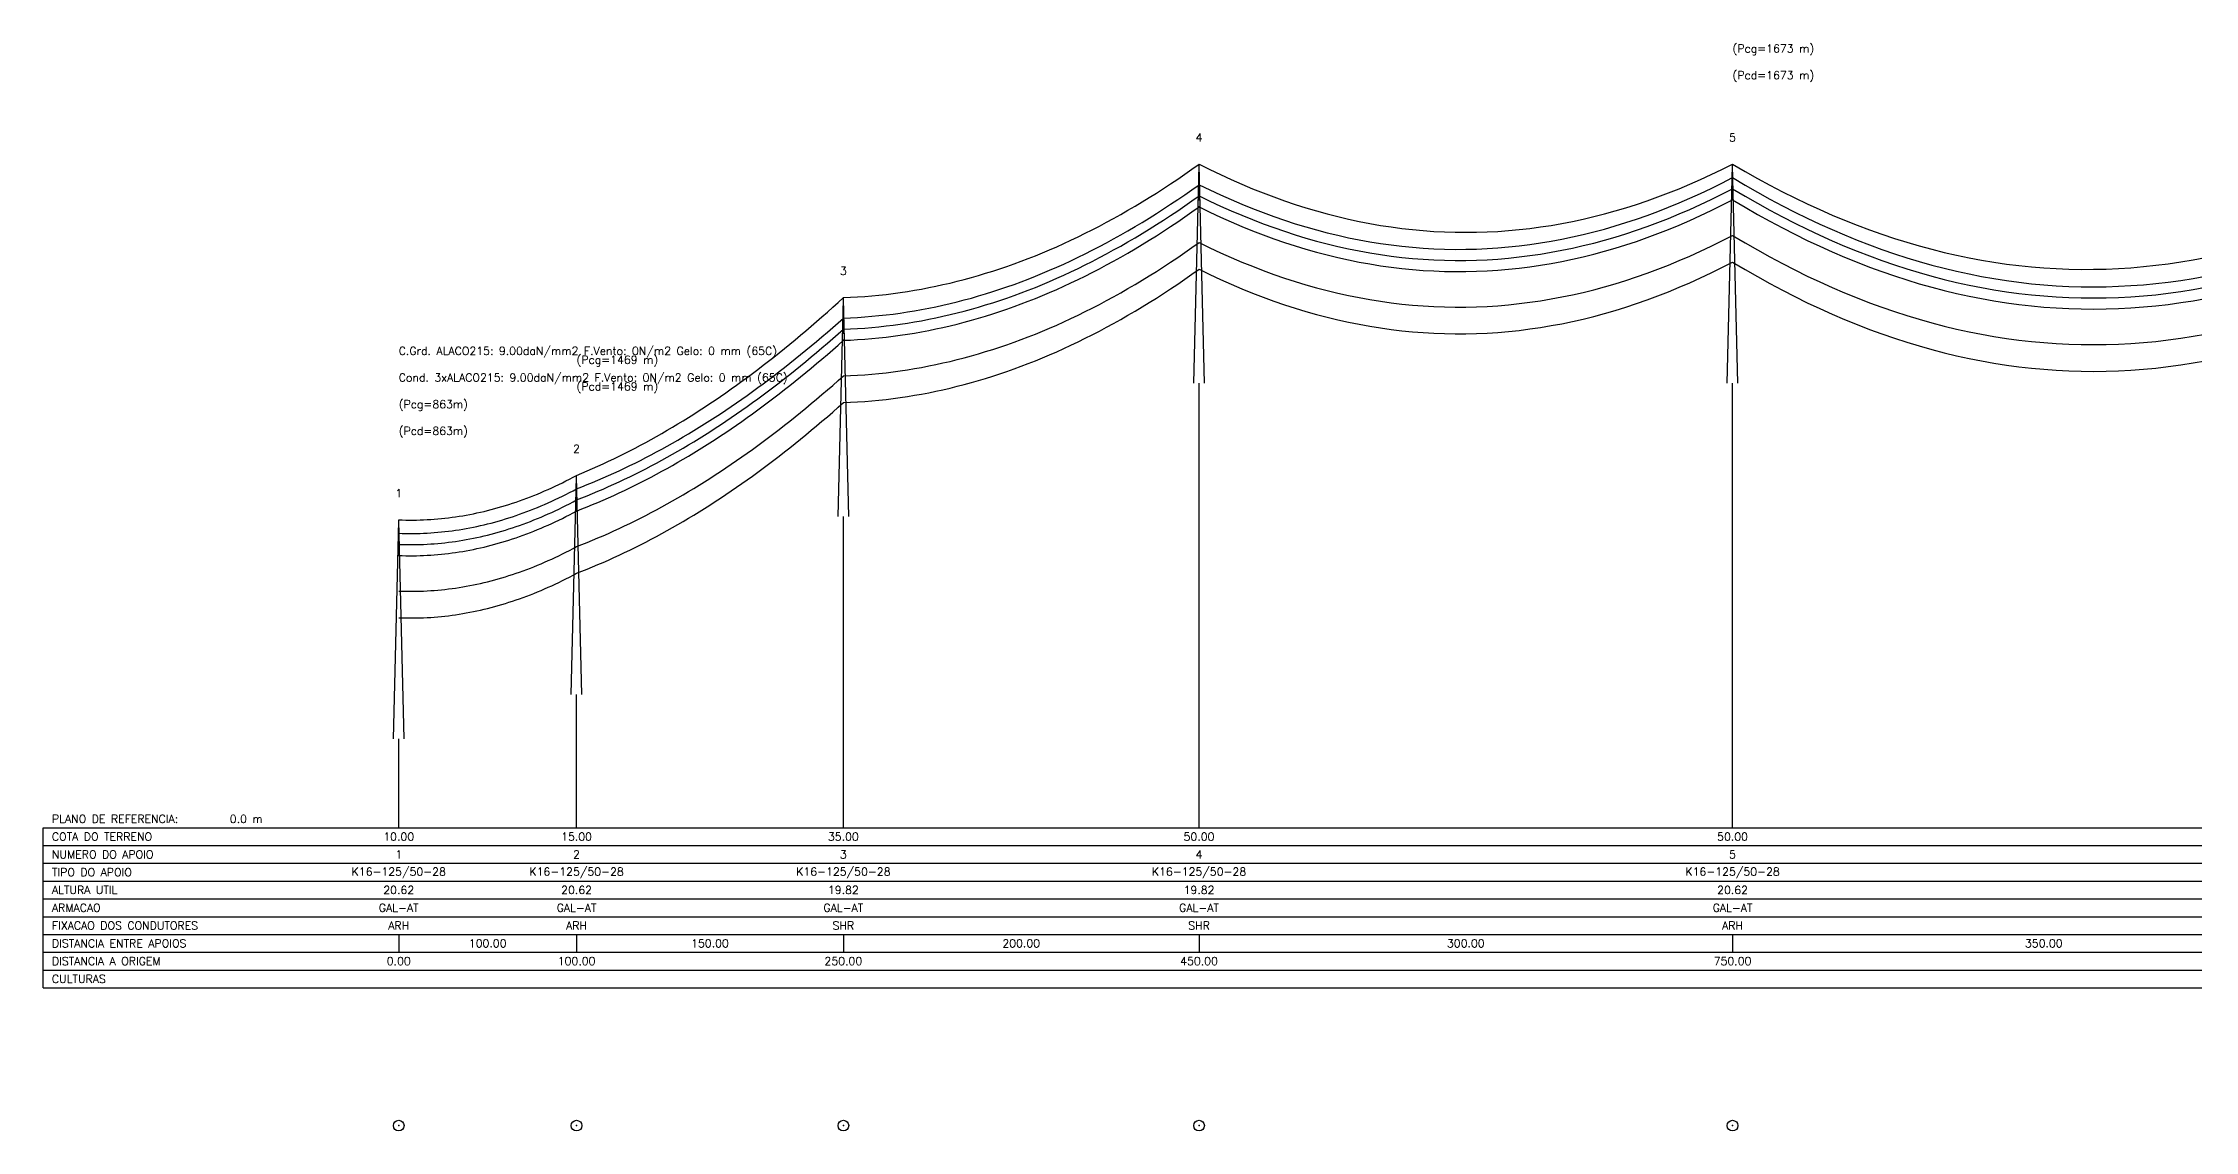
# Model space of a CAD drawing. Extents: x -200 to 2220, y -170 to 441.
# Drawn here: x -200 to 1010, y -170 to 441 of the extents above; entities that cross this region are included whole.
import ezdxf
from ezdxf.enums import TextEntityAlignment as Align

# ---------------------------------------------------------------- set-up
doc = ezdxf.new("R2010")
doc.units = 0
for name, color, linetype in [('legenda_guitarra_exterior', 3, 'CONTINUOUS'), ('legenda_guitarra_interior', 7, 'CONTINUOUS'), ('legenda_guitarra_texto', 7, 'CONTINUOUS'), ('perfil_cabos', 7, 'CONTINUOUS'), ('perfil_curva_1', 90, 'CONTINUOUS'), ('perfil_curva_2', 20, 'CONTINUOUS'), ('perfil_postes', 4, 'CONTINUOUS'), ('planta_postes', 3, 'CONTINUOUS')]:
    doc.layers.add(name, color=color, linetype=linetype)
doc.styles.get("Standard").update_dxf_attribs({"font": 'romans'})

# ---------------------------------------------------------------- blocks, each defined once
blk = doc.blocks.new('POSTEBETAO')
at = {"layer": 'PLANTA_POSTES', "color": 0, "linetype": 'CONTINUOUS'}
blk.add_circle((0, 0), 3, dxfattribs=at)

msp = doc.modelspace()

# ---------------------------------------------------------------- linework, layer by layer
at = {"layer": 'LEGENDA_GUITARRA_EXTERIOR', "linetype": 'CONTINUOUS'}
for p, q in [((-200, 0), (2220, 0)), ((-200, -90), (-200, 0)), ((-200, -90), (2220, -90))]:
    msp.add_line(p, q, dxfattribs=at)
at = {"layer": 'LEGENDA_GUITARRA_INTERIOR', "linetype": 'CONTINUOUS'}
for p, q in [((-200, -10), (2220, -10)), ((-200, -20), (2220, -20)), ((-200, -30), (2220, -30)), ((-200, -40), (2220, -40)), ((-200, -50), (2220, -50)), ((-200, -60), (2220, -60)), ((-200, -70), (2220, -70)), ((-200, -80), (2220, -80))]:
    msp.add_line(p, q, dxfattribs=at)
at = {"layer": 'LEGENDA_GUITARRA_TEXTO', "linetype": 'CONTINUOUS'}
for p, q in [((450, 0), (450, 250)), ((750, 0), (750, 250)), ((250, 0), (250, 175)), ((100, 0), (100, 75)), ((0, 0), (0, 50)), ((0, -60), (0, -70)), ((100, -60), (100, -70)), ((250, -60), (250, -70)), ((450, -60), (450, -70)), ((750, -60), (750, -70))]:
    msp.add_line(p, q, dxfattribs=at)
at = {"layer": 'PERFIL_CABOS'}
for points in [[(250, 298.15), (254, 298.3131), (258, 298.5306), (262, 298.8026), (266, 299.1291), (270, 299.51), (274, 299.9454), (278, 300.4353), (282, 300.9797), (286, 301.5786), (290, 302.232), (294, 302.9398), (298, 303.7022), (302, 304.519), (306, 305.3904), (310, 306.3163), (314, 307.2967), (318, 308.3317), (322, 309.4212), (326, 310.5652), (330, 311.7638), (334, 313.017), (338, 314.3248), (342, 315.6871), (346, 317.104), (350, 318.5756), (354, 320.1017), (358, 321.6825), (362, 323.3179), (366, 325.008), (370, 326.7527), (374, 328.5521), (378, 330.4062), (382, 332.3151), (386, 334.2786), (390, 336.2969), (394, 338.3699), (398, 340.4976), (402, 342.6802), (406, 344.9176), (410, 347.2097), (414, 349.5567), (418, 351.9586), (422, 354.4153), (426, 356.9269), (430, 359.4933), (434, 362.1148), (438, 364.7911), (442, 367.5224), (446, 370.3087), (450, 373.15)], [(450, 373.15), (456, 370.1426), (462, 367.2584), (468, 364.4973), (474, 361.8592), (480, 359.344), (486, 356.9519), (492, 354.6827), (498, 352.5363), (504, 350.5128), (510, 348.612), (516, 346.8341), (522, 345.1789), (528, 343.6464), (534, 342.2367), (540, 340.9495), (546, 339.7851), (552, 338.7432), (558, 337.824), (564, 337.0274), (570, 336.3533), (576, 335.8018), (582, 335.3729), (588, 335.0665), (594, 334.8827), (600, 334.8214), (606, 334.8827), (612, 335.0665), (618, 335.3729), (624, 335.8018), (630, 336.3533), (636, 337.0274), (642, 337.824), (648, 338.7432), (654, 339.7851), (660, 340.9495), (666, 342.2367), (672, 343.6464), (678, 345.1789), (684, 346.8341), (690, 348.612), (696, 350.5128), (702, 352.5363), (708, 354.6827), (714, 356.9519), (720, 359.344), (726, 361.8592), (732, 364.4973), (738, 367.2584), (744, 370.1426), (750, 373.15)], [(450, 361.6), (456, 358.6729), (462, 355.8689), (468, 353.1879), (474, 350.63), (480, 348.195), (486, 345.8829), (492, 343.6938), (498, 341.6275), (504, 339.684), (510, 337.8633), (516, 336.1654), (522, 334.5901), (528, 333.1376), (534, 331.8078), (540, 330.6006), (546, 329.516), (552, 328.5541), (558, 327.7148), (564, 326.998), (570, 326.4038), (576, 325.9322), (582, 325.5832), (588, 325.3567), (594, 325.2527), (600, 325.2713), (606, 325.4124), (612, 325.6761), (618, 326.0624), (624, 326.5711), (630, 327.2025), (636, 327.9564), (642, 328.833), (648, 329.8321), (654, 330.9539), (660, 332.1983), (666, 333.5653), (672, 335.055), (678, 336.6675), (684, 338.4027), (690, 340.2606), (696, 342.2414), (702, 344.3449), (708, 346.5714), (714, 348.9207), (720, 351.393), (726, 353.9883), (732, 356.7065), (738, 359.5479), (744, 362.5124), (750, 365.6)], [(750, 373.15), (757, 369.054), (764, 365.1053), (771, 361.304), (778, 357.65), (785, 354.1431), (792, 350.7834), (799, 347.5708), (806, 344.5052), (813, 341.5866), (820, 338.8149), (827, 336.19), (834, 333.712), (841, 331.3808), (848, 329.1963), (855, 327.1585), (862, 325.2673), (869, 323.5228), (876, 321.9249), (883, 320.4736), (890, 319.1688), (897, 318.0106), (904, 316.9989), (911, 316.1336), (918, 315.4148), (925, 314.8425), (932, 314.4167), (939, 314.1372), (946, 314.0042), (953, 314.0177), (960, 314.1776), (967, 314.4839), (974, 314.9367), (981, 315.5359), (988, 316.2816), (995, 317.1738), (1002, 318.2124), (1009, 319.3976), (1016, 320.7293)], [(750, 365.6), (757, 361.4236), (764, 357.3946), (771, 353.5129), (778, 349.7786), (785, 346.1915), (792, 342.7516), (799, 339.4588), (806, 336.313), (813, 333.3142), (820, 330.4624), (827, 327.7575), (834, 325.1994), (841, 322.7882), (848, 320.5237), (855, 318.4059), (862, 316.4348), (869, 314.6103), (876, 312.9325), (883, 311.4013), (890, 310.0166), (897, 308.7785), (904, 307.6868), (911, 306.7417), (918, 305.9431), (925, 305.2909), (932, 304.7852), (939, 304.4259), (946, 304.2131), (953, 304.1467), (960, 304.2267), (967, 304.4532), (974, 304.8261), (981, 305.3455), (988, 306.0113), (995, 306.8236), (1002, 307.7824), (1009, 308.8877), (1016, 310.1395)], [(250, 286.6), (254, 286.7631), (258, 286.9806), (262, 287.2526), (266, 287.5791), (270, 287.96), (274, 288.3954), (278, 288.8853), (282, 289.4297), (286, 290.0286), (290, 290.682), (294, 291.3898), (298, 292.1522), (302, 292.969), (306, 293.8404), (310, 294.7663), (314, 295.7467), (318, 296.7817), (322, 297.8712), (326, 299.0152), (330, 300.2138), (334, 301.467), (338, 302.7748), (342, 304.1371), (346, 305.554), (350, 307.0256), (354, 308.5517), (358, 310.1325), (362, 311.7679), (366, 313.458), (370, 315.2027), (374, 317.0021), (378, 318.8562), (382, 320.7651), (386, 322.7286), (390, 324.7469), (394, 326.8199), (398, 328.9476), (402, 331.1302), (406, 333.3676), (410, 335.6597), (414, 338.0067), (418, 340.4086), (422, 342.8653), (426, 345.3769), (430, 347.9433), (434, 350.5648), (438, 353.2411), (442, 355.9724), (446, 358.7587), (450, 361.6)], [(250, 280.35), (254, 280.5131), (258, 280.7306), (262, 281.0026), (266, 281.3291), (270, 281.71), (274, 282.1454), (278, 282.6353), (282, 283.1797), (286, 283.7786), (290, 284.432), (294, 285.1398), (298, 285.9022), (302, 286.719), (306, 287.5904), (310, 288.5163), (314, 289.4967), (318, 290.5317), (322, 291.6212), (326, 292.7652), (330, 293.9638), (334, 295.217), (338, 296.5248), (342, 297.8871), (346, 299.304), (350, 300.7756), (354, 302.3017), (358, 303.8825), (362, 305.5179), (366, 307.208), (370, 308.9527), (374, 310.7521), (378, 312.6062), (382, 314.5151), (386, 316.4786), (390, 318.4969), (394, 320.5699), (398, 322.6976), (402, 324.8802), (406, 327.1176), (410, 329.4097), (414, 331.7567), (418, 334.1586), (422, 336.6153), (426, 339.1269), (430, 341.6933), (434, 344.3148), (438, 346.9911), (442, 349.7224), (446, 352.5087), (450, 355.35)], [(450, 355.35), (456, 352.4229), (462, 349.6189), (468, 346.9379), (474, 344.38), (480, 341.945), (486, 339.6329), (492, 337.4438), (498, 335.3775), (504, 333.434), (510, 331.6133), (516, 329.9154), (522, 328.3401), (528, 326.8876), (534, 325.5578), (540, 324.3506), (546, 323.266), (552, 322.3041), (558, 321.4648), (564, 320.748), (570, 320.1538), (576, 319.6822), (582, 319.3332), (588, 319.1067), (594, 319.0027), (600, 319.0213), (606, 319.1624), (612, 319.4261), (618, 319.8124), (624, 320.3211), (630, 320.9525), (636, 321.7064), (642, 322.583), (648, 323.5821), (654, 324.7039), (660, 325.9483), (666, 327.3153), (672, 328.805), (678, 330.4175), (684, 332.1527), (690, 334.0106), (696, 335.9914), (702, 338.0949), (708, 340.3214), (714, 342.6707), (720, 345.143), (726, 347.7383), (732, 350.4565), (738, 353.2979), (744, 356.2624), (750, 359.35)], [(450, 349.1), (456, 346.1729), (462, 343.3689), (468, 340.6879), (474, 338.13), (480, 335.695), (486, 333.3829), (492, 331.1938), (498, 329.1275), (504, 327.184), (510, 325.3633), (516, 323.6654), (522, 322.0901), (528, 320.6376), (534, 319.3078), (540, 318.1006), (546, 317.016), (552, 316.0541), (558, 315.2148), (564, 314.498), (570, 313.9038), (576, 313.4322), (582, 313.0832), (588, 312.8567), (594, 312.7527), (600, 312.7713), (606, 312.9124), (612, 313.1761), (618, 313.5624), (624, 314.0711), (630, 314.7025), (636, 315.4564), (642, 316.333), (648, 317.3321), (654, 318.4539), (660, 319.6983), (666, 321.0653), (672, 322.555), (678, 324.1675), (684, 325.9027), (690, 327.7606), (696, 329.7414), (702, 331.8449), (708, 334.0714), (714, 336.4207), (720, 338.893), (726, 341.4883), (732, 344.2065), (738, 347.0479), (744, 350.0124), (750, 353.1)], [(750, 359.35), (757, 355.1736), (764, 351.1446), (771, 347.2629), (778, 343.5286), (785, 339.9415), (792, 336.5016), (799, 333.2088), (806, 330.063), (813, 327.0642), (820, 324.2124), (827, 321.5075), (834, 318.9494), (841, 316.5382), (848, 314.2737), (855, 312.1559), (862, 310.1848), (869, 308.3603), (876, 306.6825), (883, 305.1513), (890, 303.7666), (897, 302.5285), (904, 301.4368), (911, 300.4917), (918, 299.6931), (925, 299.0409), (932, 298.5352), (939, 298.1759), (946, 297.9631), (953, 297.8967), (960, 297.9767), (967, 298.2032), (974, 298.5761), (981, 299.0955), (988, 299.7613), (995, 300.5736), (1002, 301.5324), (1009, 302.6377), (1016, 303.8895)], [(750, 353.1), (757, 348.9236), (764, 344.8946), (771, 341.0129), (778, 337.2786), (785, 333.6915), (792, 330.2516), (799, 326.9588), (806, 323.813), (813, 320.8142), (820, 317.9624), (827, 315.2575), (834, 312.6994), (841, 310.2882), (848, 308.0237), (855, 305.9059), (862, 303.9348), (869, 302.1103), (876, 300.4325), (883, 298.9013), (890, 297.5166), (897, 296.2785), (904, 295.1868), (911, 294.2417), (918, 293.4431), (925, 292.7909), (932, 292.2852), (939, 291.9259), (946, 291.7131), (953, 291.6467), (960, 291.7267), (967, 291.9532), (974, 292.3261), (981, 292.8455), (988, 293.5113), (995, 294.3236), (1002, 295.2824), (1009, 296.3877), (1016, 297.6395)], [(250, 274.1), (254, 274.2631), (258, 274.4806), (262, 274.7526), (266, 275.0791), (270, 275.46), (274, 275.8954), (278, 276.3853), (282, 276.9297), (286, 277.5286), (290, 278.182), (294, 278.8898), (298, 279.6522), (302, 280.469), (306, 281.3404), (310, 282.2663), (314, 283.2467), (318, 284.2817), (322, 285.3712), (326, 286.5152), (330, 287.7138), (334, 288.967), (338, 290.2748), (342, 291.6371), (346, 293.054), (350, 294.5256), (354, 296.0517), (358, 297.6325), (362, 299.2679), (366, 300.958), (370, 302.7027), (374, 304.5021), (378, 306.3562), (382, 308.2651), (386, 310.2286), (390, 312.2469), (394, 314.3199), (398, 316.4476), (402, 318.6302), (406, 320.8676), (410, 323.1597), (414, 325.5067), (418, 327.9086), (422, 330.3653), (426, 332.8769), (430, 335.4433), (434, 338.0648), (438, 340.7411), (442, 343.4724), (446, 346.2587), (450, 349.1)], [(100, 198.15), (103, 199.3941), (106, 200.6689), (109, 201.9745), (112, 203.3109), (115, 204.678), (118, 206.0758), (121, 207.5045), (124, 208.9639), (127, 210.4541), (130, 211.9751), (133, 213.5269), (136, 215.1095), (139, 216.7229), (142, 218.3671), (145, 220.0421), (148, 221.748), (151, 223.4847), (154, 225.2523), (157, 227.0507), (160, 228.8799), (163, 230.7401), (166, 232.6311), (169, 234.553), (172, 236.5058), (175, 238.4894), (178, 240.504), (181, 242.5495), (184, 244.6259), (187, 246.7333), (190, 248.8716), (193, 251.0409), (196, 253.2411), (199, 255.4722), (202, 257.7344), (205, 260.0275), (208, 262.3517), (211, 264.7068), (214, 267.093), (217, 269.5102), (220, 271.9584), (223, 274.4377), (226, 276.948), (229, 279.4894), (232, 282.0619), (235, 284.6655), (238, 287.3001), (241, 289.9659), (244, 292.6628), (247, 295.3908), (250, 298.15)], [(100, 190.6), (103, 191.7645), (106, 192.9598), (109, 194.1858), (112, 195.4426), (115, 196.7301), (118, 198.0484), (121, 199.3974), (124, 200.7771), (127, 202.1877), (130, 203.629), (133, 205.1011), (136, 206.604), (139, 208.1376), (142, 209.7021), (145, 211.2974), (148, 212.9235), (151, 214.5804), (154, 216.2681), (157, 217.9867), (160, 219.7361), (163, 221.5164), (166, 223.3275), (169, 225.1695), (172, 227.0423), (175, 228.946), (178, 230.8807), (181, 232.8462), (184, 234.8426), (187, 236.8699), (190, 238.9281), (193, 241.0173), (196, 243.1374), (199, 245.2884), (202, 247.4704), (205, 249.6834), (208, 251.9273), (211, 254.2022), (214, 256.5081), (217, 258.8451), (220, 261.213), (223, 263.6119), (226, 266.0419), (229, 268.5029), (232, 270.995), (235, 273.5181), (238, 276.0723), (241, 278.6576), (244, 281.2739), (247, 283.9214), (250, 286.6)], [(100, 184.35), (103, 185.5145), (106, 186.7098), (109, 187.9358), (112, 189.1926), (115, 190.4801), (118, 191.7984), (121, 193.1474), (124, 194.5271), (127, 195.9377), (130, 197.379), (133, 198.8511), (136, 200.354), (139, 201.8876), (142, 203.4521), (145, 205.0474), (148, 206.6735), (151, 208.3304), (154, 210.0181), (157, 211.7367), (160, 213.4861), (163, 215.2664), (166, 217.0775), (169, 218.9195), (172, 220.7923), (175, 222.696), (178, 224.6307), (181, 226.5962), (184, 228.5926), (187, 230.6199), (190, 232.6781), (193, 234.7673), (196, 236.8874), (199, 239.0384), (202, 241.2204), (205, 243.4334), (208, 245.6773), (211, 247.9522), (214, 250.2581), (217, 252.5951), (220, 254.963), (223, 257.3619), (226, 259.7919), (229, 262.2529), (232, 264.745), (235, 267.2681), (238, 269.8223), (241, 272.4076), (244, 275.0239), (247, 277.6714), (250, 280.35)], [(100, 178.1), (103, 179.2645), (106, 180.4598), (109, 181.6858), (112, 182.9426), (115, 184.2301), (118, 185.5484), (121, 186.8974), (124, 188.2771), (127, 189.6877), (130, 191.129), (133, 192.6011), (136, 194.104), (139, 195.6376), (142, 197.2021), (145, 198.7974), (148, 200.4235), (151, 202.0804), (154, 203.7681), (157, 205.4867), (160, 207.2361), (163, 209.0164), (166, 210.8275), (169, 212.6695), (172, 214.5423), (175, 216.446), (178, 218.3807), (181, 220.3462), (184, 222.3426), (187, 224.3699), (190, 226.4281), (193, 228.5173), (196, 230.6374), (199, 232.7884), (202, 234.9704), (205, 237.1834), (208, 239.4273), (211, 241.7022), (214, 244.0081), (217, 246.3451), (220, 248.713), (223, 251.1119), (226, 253.5419), (229, 256.0029), (232, 258.495), (235, 261.0181), (238, 263.5723), (241, 266.1576), (244, 268.7739), (247, 271.4214), (250, 274.1)], [(0, 173.15), (2, 173.082), (4, 173.0371), (6, 173.0154), (8, 173.0169), (10, 173.0415), (12, 173.0893), (14, 173.1603), (16, 173.2544), (18, 173.3717), (20, 173.5122), (22, 173.6758), (24, 173.8626), (26, 174.0726), (28, 174.3057), (30, 174.562), (32, 174.8415), (34, 175.1441), (36, 175.47), (38, 175.819), (40, 176.1912), (42, 176.5865), (44, 177.0051), (46, 177.4469), (48, 177.9118), (50, 178.3999), (52, 178.9112), (54, 179.4457), (56, 180.0035), (58, 180.5844), (60, 181.1885), (62, 181.8158), (64, 182.4664), (66, 183.1401), (68, 183.8371), (70, 184.5573), (72, 185.3007), (74, 186.0674), (76, 186.8573), (78, 187.6704), (80, 188.5068), (82, 189.3664), (84, 190.2493), (86, 191.1554), (88, 192.0848), (90, 193.0375), (92, 194.0134), (94, 195.0126), (96, 196.0351), (98, 197.0809), (100, 198.15)], [(0, 165.6), (2, 165.532), (4, 165.4871), (6, 165.4654), (8, 165.4669), (10, 165.4915), (12, 165.5393), (14, 165.6103), (16, 165.7044), (18, 165.8217), (20, 165.9622), (22, 166.1258), (24, 166.3126), (26, 166.5226), (28, 166.7557), (30, 167.012), (32, 167.2915), (34, 167.5941), (36, 167.92), (38, 168.269), (40, 168.6412), (42, 169.0365), (44, 169.4551), (46, 169.8969), (48, 170.3618), (50, 170.8499), (52, 171.3612), (54, 171.8957), (56, 172.4535), (58, 173.0344), (60, 173.6385), (62, 174.2658), (64, 174.9164), (66, 175.5901), (68, 176.2871), (70, 177.0073), (72, 177.7507), (74, 178.5174), (76, 179.3073), (78, 180.1204), (80, 180.9568), (82, 181.8164), (84, 182.6993), (86, 183.6054), (88, 184.5348), (90, 185.4875), (92, 186.4634), (94, 187.4626), (96, 188.4851), (98, 189.5309), (100, 190.6)], [(0, 159.35), (2, 159.282), (4, 159.2371), (6, 159.2154), (8, 159.2169), (10, 159.2415), (12, 159.2893), (14, 159.3603), (16, 159.4544), (18, 159.5717), (20, 159.7122), (22, 159.8758), (24, 160.0626), (26, 160.2726), (28, 160.5057), (30, 160.762), (32, 161.0415), (34, 161.3441), (36, 161.67), (38, 162.019), (40, 162.3912), (42, 162.7865), (44, 163.2051), (46, 163.6469), (48, 164.1118), (50, 164.5999), (52, 165.1112), (54, 165.6457), (56, 166.2035), (58, 166.7844), (60, 167.3885), (62, 168.0158), (64, 168.6664), (66, 169.3401), (68, 170.0371), (70, 170.7573), (72, 171.5007), (74, 172.2674), (76, 173.0573), (78, 173.8704), (80, 174.7068), (82, 175.5664), (84, 176.4493), (86, 177.3554), (88, 178.2848), (90, 179.2375), (92, 180.2134), (94, 181.2126), (96, 182.2351), (98, 183.2809), (100, 184.35)], [(0, 153.1), (2, 153.032), (4, 152.9871), (6, 152.9654), (8, 152.9669), (10, 152.9915), (12, 153.0393), (14, 153.1103), (16, 153.2044), (18, 153.3217), (20, 153.4622), (22, 153.6258), (24, 153.8126), (26, 154.0226), (28, 154.2557), (30, 154.512), (32, 154.7915), (34, 155.0941), (36, 155.42), (38, 155.769), (40, 156.1412), (42, 156.5365), (44, 156.9551), (46, 157.3969), (48, 157.8618), (50, 158.3499), (52, 158.8612), (54, 159.3957), (56, 159.9535), (58, 160.5344), (60, 161.1385), (62, 161.7658), (64, 162.4164), (66, 163.0901), (68, 163.7871), (70, 164.5073), (72, 165.2507), (74, 166.0174), (76, 166.8073), (78, 167.6204), (80, 168.4568), (82, 169.3164), (84, 170.1993), (86, 171.1054), (88, 172.0348), (90, 172.9875), (92, 173.9634), (94, 174.9626), (96, 175.9851), (98, 177.0309), (100, 178.1)]]:
    msp.add_lwpolyline(points, dxfattribs=at)
at = {"layer": 'PERFIL_CURVA_1'}
for points in [[(250, 254.1), (254, 254.2631), (258, 254.4806), (262, 254.7526), (266, 255.0791), (270, 255.46), (274, 255.8954), (278, 256.3853), (282, 256.9297), (286, 257.5286), (290, 258.182), (294, 258.8898), (298, 259.6522), (302, 260.469), (306, 261.3404), (310, 262.2663), (314, 263.2467), (318, 264.2817), (322, 265.3712), (326, 266.5152), (330, 267.7138), (334, 268.967), (338, 270.2748), (342, 271.6371), (346, 273.054), (350, 274.5256), (354, 276.0517), (358, 277.6325), (362, 279.2679), (366, 280.958), (370, 282.7027), (374, 284.5021), (378, 286.3562), (382, 288.2651), (386, 290.2286), (390, 292.2469), (394, 294.3199), (398, 296.4476), (402, 298.6302), (406, 300.8676), (410, 303.1597), (414, 305.5067), (418, 307.9086), (422, 310.3653), (426, 312.8769), (430, 315.4433), (434, 318.0648), (438, 320.7411), (442, 323.4724), (446, 326.2587), (450, 329.1)], [(450, 329.1), (456, 326.1729), (462, 323.3689), (468, 320.6879), (474, 318.13), (480, 315.695), (486, 313.3829), (492, 311.1938), (498, 309.1275), (504, 307.184), (510, 305.3633), (516, 303.6654), (522, 302.0901), (528, 300.6376), (534, 299.3078), (540, 298.1006), (546, 297.016), (552, 296.0541), (558, 295.2148), (564, 294.498), (570, 293.9038), (576, 293.4322), (582, 293.0832), (588, 292.8567), (594, 292.7527), (600, 292.7713), (606, 292.9124), (612, 293.1761), (618, 293.5624), (624, 294.0711), (630, 294.7025), (636, 295.4564), (642, 296.333), (648, 297.3321), (654, 298.4539), (660, 299.6983), (666, 301.0653), (672, 302.555), (678, 304.1675), (684, 305.9027), (690, 307.7606), (696, 309.7414), (702, 311.8449), (708, 314.0714), (714, 316.4207), (720, 318.893), (726, 321.4883), (732, 324.2065), (738, 327.0479), (744, 330.0124), (750, 333.1)], [(750, 333.1), (757, 328.9236), (764, 324.8946), (771, 321.0129), (778, 317.2786), (785, 313.6915), (792, 310.2516), (799, 306.9588), (806, 303.813), (813, 300.8142), (820, 297.9624), (827, 295.2575), (834, 292.6994), (841, 290.2882), (848, 288.0237), (855, 285.9059), (862, 283.9348), (869, 282.1103), (876, 280.4325), (883, 278.9013), (890, 277.5166), (897, 276.2785), (904, 275.1868), (911, 274.2417), (918, 273.4431), (925, 272.7909), (932, 272.2852), (939, 271.9259), (946, 271.7131), (953, 271.6467), (960, 271.7267), (967, 271.9532), (974, 272.3261), (981, 272.8455), (988, 273.5113), (995, 274.3236), (1002, 275.2824), (1009, 276.3877), (1016, 277.6395)], [(100, 158.1), (103, 159.2645), (106, 160.4598), (109, 161.6858), (112, 162.9426), (115, 164.2301), (118, 165.5484), (121, 166.8974), (124, 168.2771), (127, 169.6877), (130, 171.129), (133, 172.6011), (136, 174.104), (139, 175.6376), (142, 177.2021), (145, 178.7974), (148, 180.4235), (151, 182.0804), (154, 183.7681), (157, 185.4867), (160, 187.2361), (163, 189.0164), (166, 190.8275), (169, 192.6695), (172, 194.5423), (175, 196.446), (178, 198.3807), (181, 200.3462), (184, 202.3426), (187, 204.3699), (190, 206.4281), (193, 208.5173), (196, 210.6374), (199, 212.7884), (202, 214.9704), (205, 217.1834), (208, 219.4273), (211, 221.7022), (214, 224.0081), (217, 226.3451), (220, 228.713), (223, 231.1119), (226, 233.5419), (229, 236.0029), (232, 238.495), (235, 241.0181), (238, 243.5723), (241, 246.1576), (244, 248.7739), (247, 251.4214), (250, 254.1)], [(0, 133.1), (2, 133.032), (4, 132.9871), (6, 132.9654), (8, 132.9669), (10, 132.9915), (12, 133.0393), (14, 133.1103), (16, 133.2044), (18, 133.3217), (20, 133.4622), (22, 133.6258), (24, 133.8126), (26, 134.0226), (28, 134.2557), (30, 134.512), (32, 134.7915), (34, 135.0941), (36, 135.42), (38, 135.769), (40, 136.1412), (42, 136.5365), (44, 136.9551), (46, 137.3969), (48, 137.8618), (50, 138.3499), (52, 138.8612), (54, 139.3957), (56, 139.9535), (58, 140.5344), (60, 141.1385), (62, 141.7658), (64, 142.4164), (66, 143.0901), (68, 143.7871), (70, 144.5073), (72, 145.2507), (74, 146.0174), (76, 146.8073), (78, 147.6204), (80, 148.4568), (82, 149.3164), (84, 150.1993), (86, 151.1054), (88, 152.0348), (90, 152.9875), (92, 153.9634), (94, 154.9626), (96, 155.9851), (98, 157.0309), (100, 158.1)]]:
    msp.add_lwpolyline(points, dxfattribs=at)
at = {"layer": 'PERFIL_CURVA_2'}
for points in [[(450, 314.1), (456, 311.1729), (462, 308.3689), (468, 305.6879), (474, 303.13), (480, 300.695), (486, 298.3829), (492, 296.1938), (498, 294.1275), (504, 292.184), (510, 290.3633), (516, 288.6654), (522, 287.0901), (528, 285.6376), (534, 284.3078), (540, 283.1006), (546, 282.016), (552, 281.0541), (558, 280.2148), (564, 279.498), (570, 278.9038), (576, 278.4322), (582, 278.0832), (588, 277.8567), (594, 277.7527), (600, 277.7713), (606, 277.9124), (612, 278.1761), (618, 278.5624), (624, 279.0711), (630, 279.7025), (636, 280.4564), (642, 281.333), (648, 282.3321), (654, 283.4539), (660, 284.6983), (666, 286.0653), (672, 287.555), (678, 289.1675), (684, 290.9027), (690, 292.7606), (696, 294.7414), (702, 296.8449), (708, 299.0714), (714, 301.4207), (720, 303.893), (726, 306.4883), (732, 309.2065), (738, 312.0479), (744, 315.0124), (750, 318.1)], [(750, 318.1), (757, 313.9236), (764, 309.8946), (771, 306.0129), (778, 302.2786), (785, 298.6915), (792, 295.2516), (799, 291.9588), (806, 288.813), (813, 285.8142), (820, 282.9624), (827, 280.2575), (834, 277.6994), (841, 275.2882), (848, 273.0237), (855, 270.9059), (862, 268.9348), (869, 267.1103), (876, 265.4325), (883, 263.9013), (890, 262.5166), (897, 261.2785), (904, 260.1868), (911, 259.2417), (918, 258.4431), (925, 257.7909), (932, 257.2852), (939, 256.9259), (946, 256.7131), (953, 256.6467), (960, 256.7267), (967, 256.9532), (974, 257.3261), (981, 257.8455), (988, 258.5113), (995, 259.3236), (1002, 260.2824), (1009, 261.3877), (1016, 262.6395)], [(250, 239.1), (254, 239.2631), (258, 239.4806), (262, 239.7526), (266, 240.0791), (270, 240.46), (274, 240.8954), (278, 241.3853), (282, 241.9297), (286, 242.5286), (290, 243.182), (294, 243.8898), (298, 244.6522), (302, 245.469), (306, 246.3404), (310, 247.2663), (314, 248.2467), (318, 249.2817), (322, 250.3712), (326, 251.5152), (330, 252.7138), (334, 253.967), (338, 255.2748), (342, 256.6371), (346, 258.054), (350, 259.5256), (354, 261.0517), (358, 262.6325), (362, 264.2679), (366, 265.958), (370, 267.7027), (374, 269.5021), (378, 271.3562), (382, 273.2651), (386, 275.2286), (390, 277.2469), (394, 279.3199), (398, 281.4476), (402, 283.6302), (406, 285.8676), (410, 288.1597), (414, 290.5067), (418, 292.9086), (422, 295.3653), (426, 297.8769), (430, 300.4433), (434, 303.0648), (438, 305.7411), (442, 308.4724), (446, 311.2587), (450, 314.1)], [(100, 143.1), (103, 144.2645), (106, 145.4598), (109, 146.6858), (112, 147.9426), (115, 149.2301), (118, 150.5484), (121, 151.8974), (124, 153.2771), (127, 154.6877), (130, 156.129), (133, 157.6011), (136, 159.104), (139, 160.6376), (142, 162.2021), (145, 163.7974), (148, 165.4235), (151, 167.0804), (154, 168.7681), (157, 170.4867), (160, 172.2361), (163, 174.0164), (166, 175.8275), (169, 177.6695), (172, 179.5423), (175, 181.446), (178, 183.3807), (181, 185.3462), (184, 187.3426), (187, 189.3699), (190, 191.4281), (193, 193.5173), (196, 195.6374), (199, 197.7884), (202, 199.9704), (205, 202.1834), (208, 204.4273), (211, 206.7022), (214, 209.0081), (217, 211.3451), (220, 213.713), (223, 216.1119), (226, 218.5419), (229, 221.0029), (232, 223.495), (235, 226.0181), (238, 228.5723), (241, 231.1576), (244, 233.7739), (247, 236.4214), (250, 239.1)], [(0, 118.1), (2, 118.032), (4, 117.9871), (6, 117.9654), (8, 117.9669), (10, 117.9915), (12, 118.0393), (14, 118.1103), (16, 118.2044), (18, 118.3217), (20, 118.4622), (22, 118.6258), (24, 118.8126), (26, 119.0226), (28, 119.2557), (30, 119.512), (32, 119.7915), (34, 120.0941), (36, 120.42), (38, 120.769), (40, 121.1412), (42, 121.5365), (44, 121.9551), (46, 122.3969), (48, 122.8618), (50, 123.3499), (52, 123.8612), (54, 124.3957), (56, 124.9535), (58, 125.5344), (60, 126.1385), (62, 126.7658), (64, 127.4164), (66, 128.0901), (68, 128.7871), (70, 129.5073), (72, 130.2507), (74, 131.0174), (76, 131.8073), (78, 132.6204), (80, 133.4568), (82, 134.3164), (84, 135.1993), (86, 136.1054), (88, 137.0348), (90, 137.9875), (92, 138.9634), (94, 139.9626), (96, 140.9851), (98, 142.0309), (100, 143.1)]]:
    msp.add_lwpolyline(points, dxfattribs=at)
at = {"layer": 'PERFIL_POSTES', "linetype": 'CONTINUOUS'}
for p, q in [((447, 250), (450, 372.5)), ((450, 372.5), (450, 373.15)), ((453, 250), (450, 372.5)), ((747, 250), (750, 372.5)), ((750, 372.5), (750, 373.15)), ((753, 250), (750, 372.5)), ((247, 175), (250, 297.5)), ((250, 297.5), (250, 298.15)), ((253, 175), (250, 297.5)), ((97, 75), (100, 197.5)), ((100, 197.5), (100, 198.15)), ((103, 75), (100, 197.5)), ((-3, 50), (0, 172.5)), ((0, 172.5), (0, 173.15)), ((3, 50), (0, 172.5))]:
    msp.add_line(p, q, dxfattribs=at)
at = {"layer": 'PERFIL_POSTES'}
for p in [(450, 353.1), (750, 353.1), (750, 353.1), (450, 349.1), (250, 278.1), (250, 274.1), (100, 178.1), (100, 178.1), (0, 153.1), (0, 153.1)]:
    msp.add_point(p, dxfattribs=at)
at = {"layer": 'PLANTA_POSTES'}
for p in [(0, -167.5), (100, -167.5), (250, -167.5), (450, -167.5), (750, -167.5)]:
    msp.add_point(p, dxfattribs=at)

# ---------------------------------------------------------------- block references
for p in [(0, -167.5), (100, -167.5), (250, -167.5), (450, -167.5), (750, -167.5)]:
    msp.add_blockref('POSTEBETAO', p, dxfattribs=at)

# ---------------------------------------------------------------- texts
at = {"layer": 'LEGENDA_GUITARRA_TEXTO'}
for s, p in [('PLANO DE REFERENCIA:', (-195, 5)), ('0.0 m', (-95, 5)), ('COTA DO TERRENO', (-195, -5)), ('TIPO DO APOIO', (-195, -25)), ('NUMERO DO APOIO', (-195, -15)), ('ALTURA UTIL', (-195, -35)), ('ARMACAO', (-195, -45)), ('FIXACAO DOS CONDUTORES', (-195, -55)), ('DISTANCIA ENTRE APOIOS', (-195, -65)), ('CULTURAS', (-195, -85)), ('DISTANCIA A ORIGEM', (-195, -75))]:
    msp.add_text(s, height=4.5, dxfattribs=at).set_placement(p, align=Align.MIDDLE_LEFT)
for s, p in [('10.00', (0, -5)), ('15.00', (100, -5)), ('35.00', (250, -5)), ('50.00', (450, -5)), ('50.00', (750, -5)), ('K16-125/50-28', (0, -25)), ('1', (0, -15)), ('K16-125/50-28', (100, -25)), ('2', (100, -15)), ('K16-125/50-28', (250, -25)), ('3', (250, -15)), ('K16-125/50-28', (450, -25)), ('4', (450, -15)), ('K16-125/50-28', (750, -25)), ('5', (750, -15)), ('20.62', (0, -35)), ('20.62', (100, -35)), ('19.82', (250, -35)), ('19.82', (450, -35)), ('20.62', (750, -35)), ('GAL-AT', (0, -45)), ('GAL-AT', (100, -45)), ('GAL-AT', (250, -45)), ('GAL-AT', (450, -45)), ('GAL-AT', (750, -45)), ('ARH', (0, -55)), ('ARH', (100, -55)), ('SHR', (250, -55)), ('SHR', (450, -55)), ('ARH', (750, -55)), ('100.00', (50, -65)), ('150.00', (175, -65)), ('200.00', (350, -65)), ('300.00', (600, -65)), ('350.00', (925, -65)), ('0.00', (0, -75)), ('100.00', (100, -75)), ('250.00', (250, -75)), ('450.00', (450, -75)), ('750.00', (750, -75))]:
    msp.add_text(s, height=4.5, dxfattribs=at).set_placement(p, align=Align.MIDDLE)
at = {"layer": 'PERFIL_CABOS'}
for s, p in [('(Pcg=1673 m)', (750, 438.15)), ('(Pcd=1673 m)', (750, 423.15)), ('C.Grd. ALACO215: 9.00daN/mm2 F.Vento: 0N/m2 Gelo: 0 mm (65C)', (0, 268.15)), ('(Pcg=1469 m)', (100, 263.15)), ('Cond. 3xALACO215: 9.00daN/mm2 F.Vento: 0N/m2 Gelo: 0 mm (65C)', (0, 253.15)), ('(Pcd=1469 m)', (100, 248.15)), ('(Pcg=863m)', (0, 238.15)), ('(Pcd=863m)', (0, 223.15))]:
    msp.add_text(s, height=4.5, dxfattribs=at).set_placement(p, align=Align.MIDDLE_LEFT)
at = {"layer": 'PERFIL_POSTES'}
for s, p in [('4', (450, 388.15)), ('5', (750, 388.15)), ('3', (250, 313.15)), ('2', (100, 213.15)), ('1', (0, 188.15))]:
    msp.add_text(s, height=4.5, dxfattribs=at).set_placement(p, align=Align.MIDDLE)

doc.saveas('drawing.dxf')
